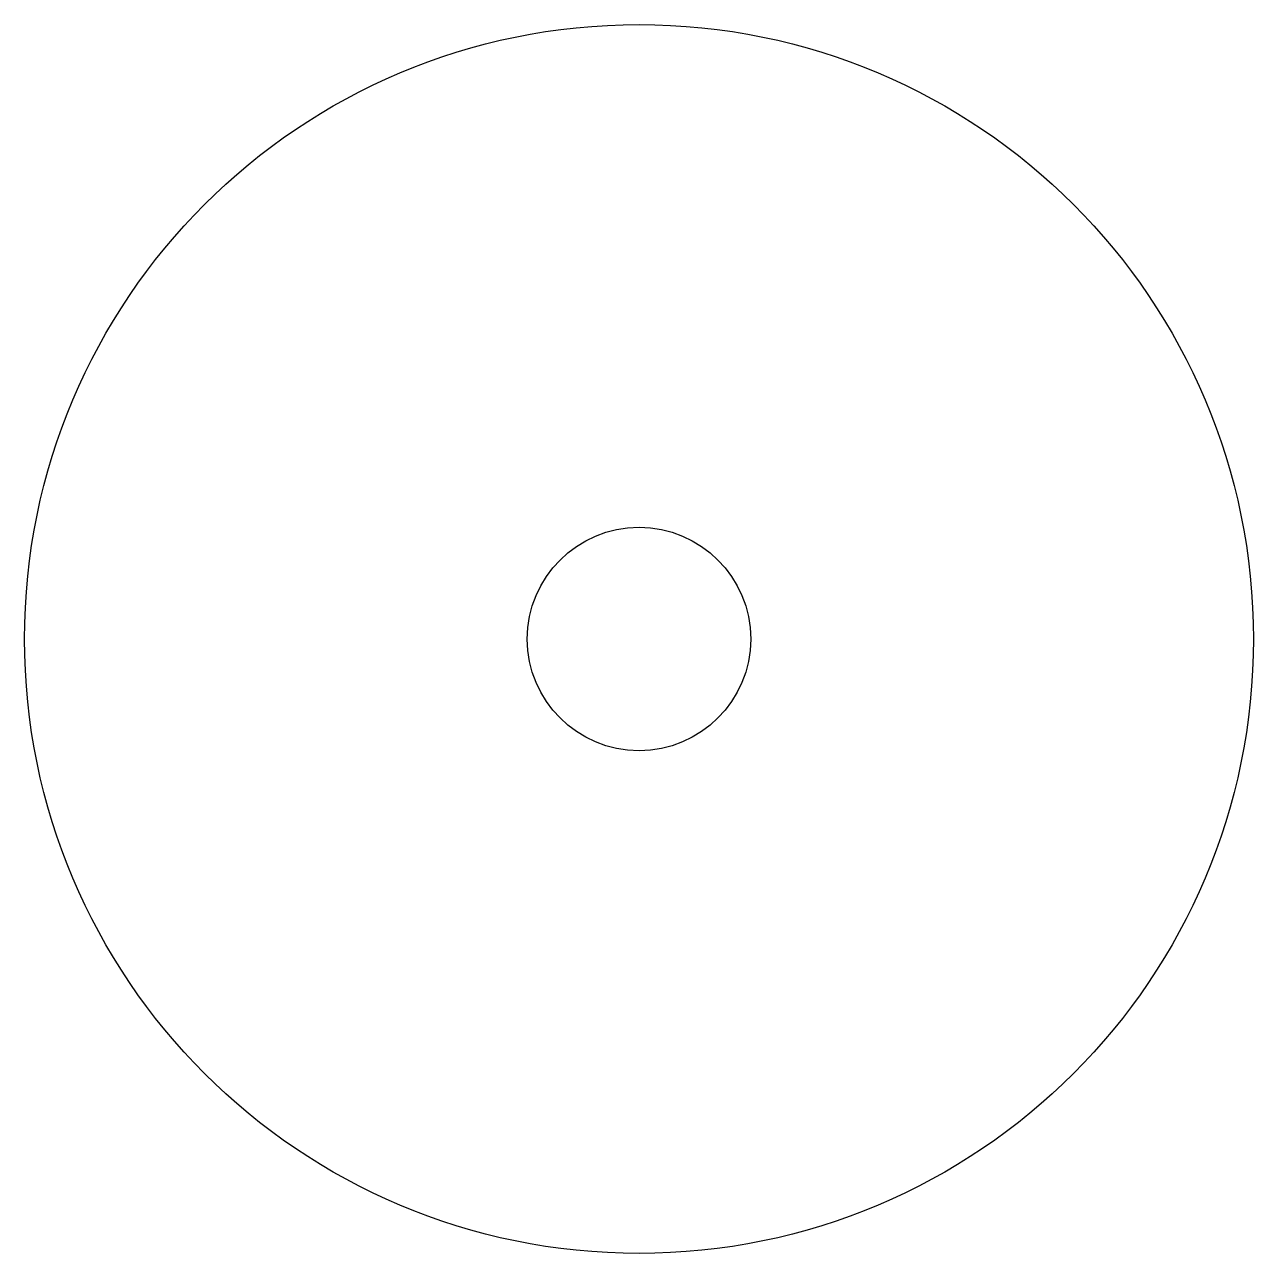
# Model space of a CAD drawing. Header units: millimetres. Extents: x -17.5 to 4.5, y -17 to 5.
import ezdxf

# ---------------------------------------------------------------- set-up
doc = ezdxf.new("R2010")
doc.units = ezdxf.units.MM
doc.layers.get('0').update_dxf_attribs({"linetype": 'CONTINUOUS'})

msp = doc.modelspace()

# ---------------------------------------------------------------- linework, layer by layer
for radius in [11, 2]:
    msp.add_circle((-6.525, -5.975), radius)

doc.saveas('drawing.dxf')
